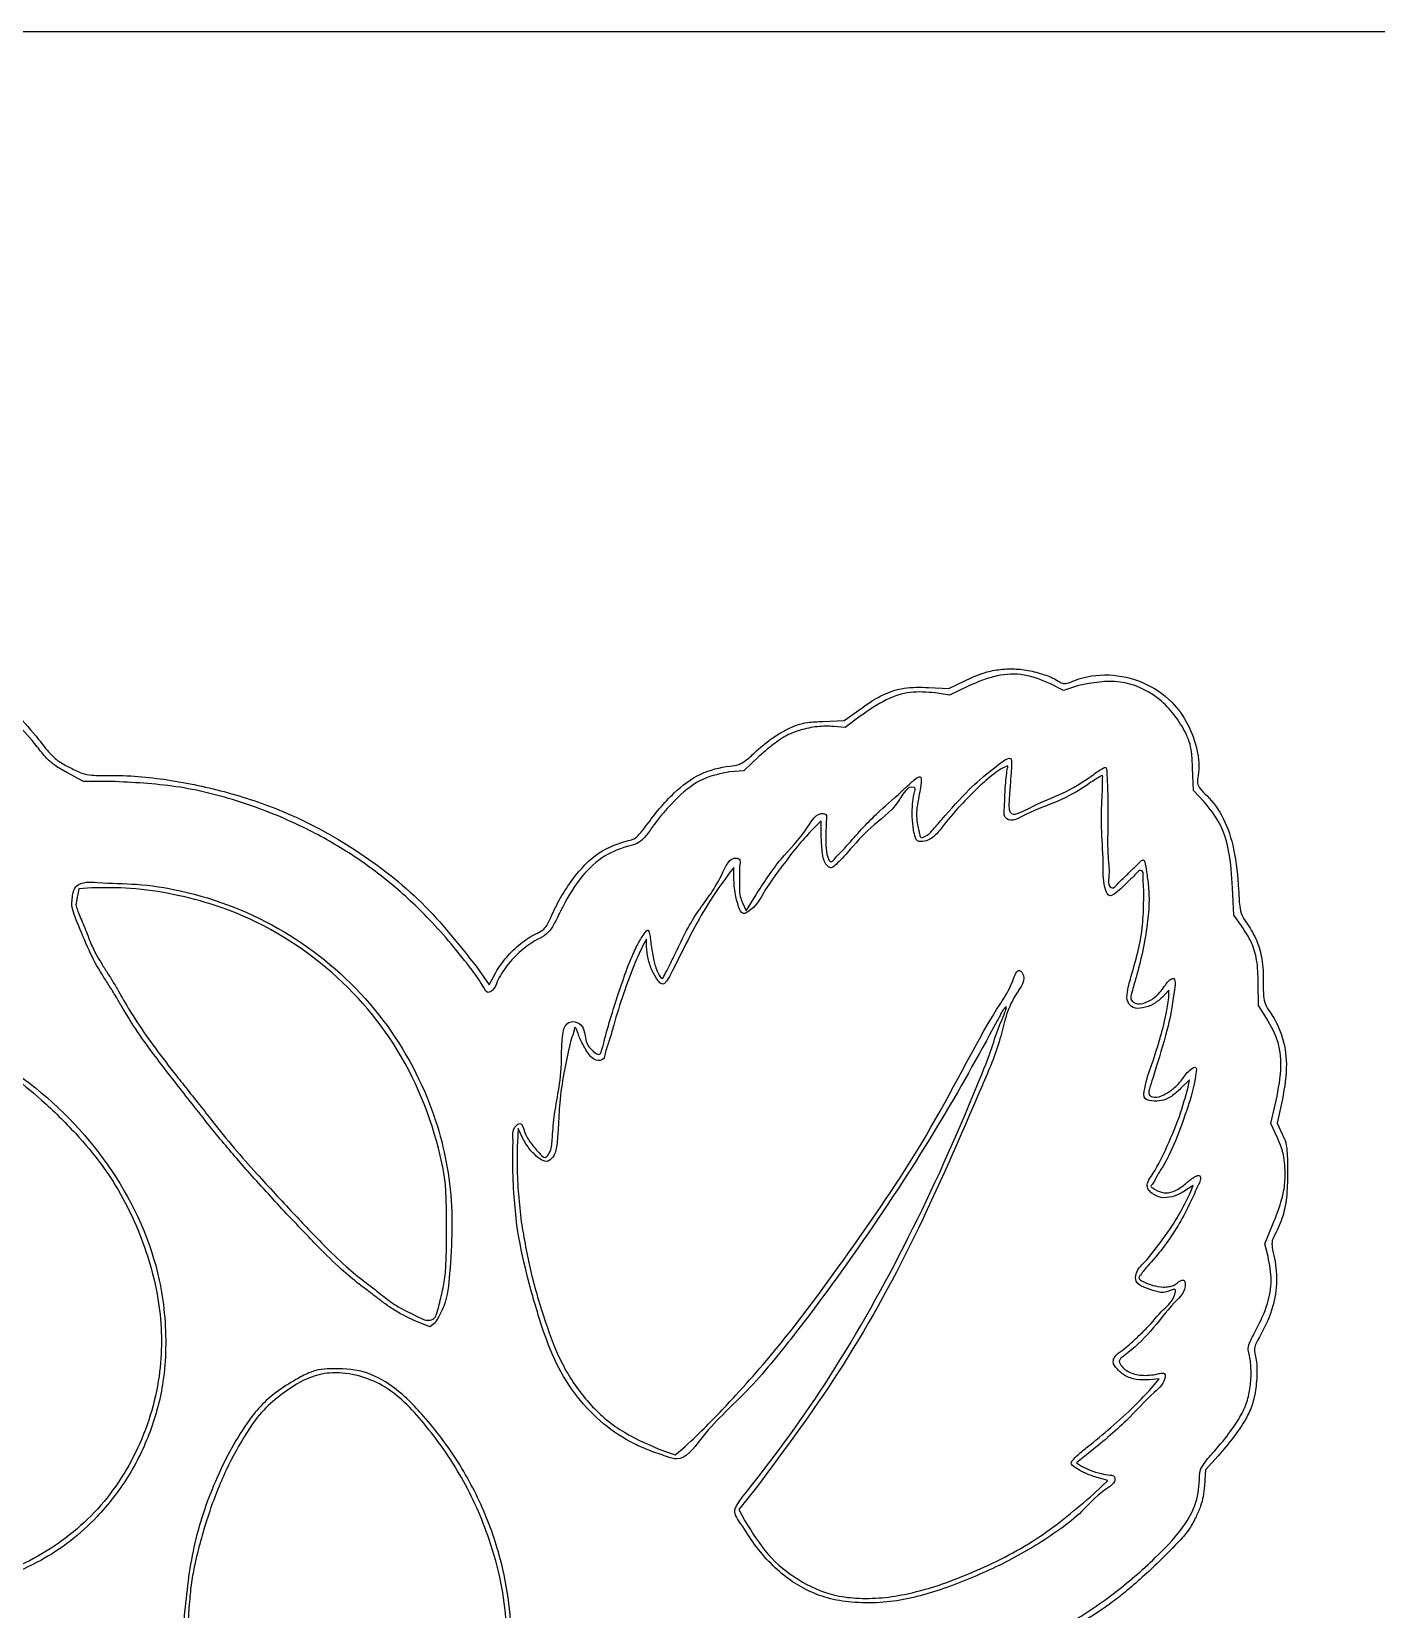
# Model space of a CAD drawing. Extents: x -215 to 205, y 28 to 519.
# Drawn here: x 46.24 to 61.3, y 251.74 to 269.41 of the extents above; entities that cross this region are included whole.
import ezdxf

# ---------------------------------------------------------------- set-up
doc = ezdxf.new("R2010")
doc.units = 0
doc.layers.add('Layer_1', color=7, linetype='CONTINUOUS')

msp = doc.modelspace()

# ---------------------------------------------------------------- linework, layer by layer
at = {"layer": 'Layer_1', "color": 7}
for points in [[(10.049252, 269.411702), (199.938459, 269.411702)], [(56.28239, 262.06778), (56.510798, 262.056209), (56.690895, 262.142479)], [(56.72882, 262.083627), (56.519603, 261.980619), (56.35737, 262.006837)], [(57.964299, 262.090115), (57.797486, 262.0341), (57.64854, 262.109789)], [(55.09875, 261.686402), (55.340064, 261.697155), (55.539462, 261.840366)], [(55.518719, 261.745672), (55.3489, 261.61785), (55.2205, 261.631623)], [(54.388405, 261.296628), (54.214178, 261.134945), (54.060214, 261.122782)], [(59.369119, 260.789514), (59.250842, 260.914307), (59.240908, 261.166425)], [(47.128529, 261.0153), (46.818815, 261.0153), (46.631984, 261.116291)], [(55.082956, 260.387525), (55.082956, 260.574401), (54.991471, 260.485405)], [(54.104613, 259.908046), (54.104613, 260.049984), (54.052893, 259.986854)], [(46.702128, 259.770065), (46.70206, 259.770028)], [(46.911497, 259.823126), (46.765173, 259.810962), (46.75109, 259.732163)], [(54.19944, 259.655189), (54.240636, 259.566874), (54.345467, 259.735123)], [(59.788174, 259.397487), (59.701814, 259.518611), (59.689368, 259.822513)], [(46.795399, 259.465787), (46.795478, 259.465903)], [(53.124461, 259.16791), (53.124461, 259.248253), (53.081115, 259.169482)], [(51.252608, 258.899754), (51.363062, 258.739395), (51.436194, 258.876569)], [(58.977355, 258.613908), (58.977355, 258.677408), (58.903926, 258.599486)], [(60.07124, 258.36555), (59.979978, 258.505619), (59.977014, 258.764488)], [(59.1919, 257.593661), (59.20762, 257.672463), (59.109607, 257.579405)], [(60.191927, 257.024173), (60.118055, 257.1845), (60.167551, 257.394821)], [(60.238445, 257.408554), (60.188656, 257.188497), (60.2463, 257.066661)], [(51.739509, 257.018091), (51.687939, 257.129428), (51.678823, 256.973257)], [(51.631221, 256.997254), (51.630154, 256.997139)], [(59.213104, 256.405767), (59.24815, 256.489726), (59.142334, 256.422594)], [(51.722762, 256.085411), (51.720973, 256.085445)], [(60.087208, 255.695586), (60.051642, 255.83742), (60.140757, 256.057226)], [(50.75719, 254.953731), (50.697985, 254.909496), (50.52224, 254.980477)], [(58.797983, 254.240211), (58.867263, 254.327697), (58.753716, 254.314207)], [(53.263713, 253.540266), (53.447645, 253.476617), (53.529063, 253.541082)], [(58.071777, 253.491033), (57.941532, 253.386261), (57.99755, 253.349583)], [(59.528182, 253.464041), (59.388118, 253.306471), (59.374854, 253.130121)], [(58.13333, 253.036141), (58.2909, 253.188674), (58.18619, 253.215937)], [(54.352777, 253.104947), (54.158253, 252.864906), (54.227013, 252.736173)]]:
    msp.add_lwpolyline(points, dxfattribs=at)
for points, knots in [([(31.382761, 255.432868), (31.507105, 255.723014), (31.759662, 256.312332), (32.232677, 257.151011), (32.637519, 257.727997), (32.893347, 258.082057), (32.981844, 258.228587), (33.166147, 258.620854), (33.511559, 259.246519), (34.157884, 259.99601), (34.864841, 260.578707), (35.584956, 260.976867), (36.260729, 261.256978), (36.784517, 261.373932), (37.136609, 261.446079), (37.338962, 261.512497), (37.639497, 261.627201), (38.024184, 261.772801), (38.479648, 261.919121), (38.858889, 262.023642), (39.129919, 262.087758), (39.289028, 262.144863), (39.568169, 262.377808), (40.064387, 262.715201), (40.824862, 263.058683), (41.429194, 263.23118), (41.86255, 263.284614), (42.186084, 263.288033), (42.618905, 263.282993), (43.043446, 263.27932), (43.382729, 263.263902), (43.771811, 263.164265), (44.288483, 263.005725), (44.916229, 262.704351), (45.404804, 262.384849), (45.781364, 262.061518), (46.061078, 261.784195), (46.28311, 261.533443), (46.424435, 261.343097), (46.541369, 261.232997), (46.668015, 261.171464), (46.78715, 261.105925), (46.935951, 261.078861), (47.257573, 261.090163), (47.772115, 261.044828), (48.441576, 260.903046), (49.176782, 260.6513), (49.932094, 260.23248), (50.672638, 259.641702), (51.060336, 259.145725), (51.252608, 258.899754)], [0, 0, 0, 0, 0.946541, 1.922532, 2.881529, 3.059879, 3.232842, 3.39397, 4.359805, 5.365572, 6.344581, 7.091291, 7.827278, 8.530438, 8.697301, 8.904968, 9.168175, 9.662653, 10.138428, 10.603247, 10.841061, 10.976331, 11.103845, 11.923357, 12.773612, 13.596048, 13.796393, 14.081811, 14.565537, 15.094939, 15.357217, 15.58019, 16.296426, 16.976369, 17.661797, 18.040949, 18.463571, 18.842868, 19.044101, 19.174753, 19.319194, 19.464442, 19.579898, 19.767218, 20.428572, 21.123013, 21.81651, 22.751793, 23.701023, 24.63493, 24.63493, 24.63493, 24.63493]), ([(46.631984, 261.116291), (46.587424, 261.140423), (46.505806, 261.184624), (46.393572, 261.282519), (46.262048, 261.456472), (46.051328, 261.693046), (45.785376, 261.963484), (45.178737, 262.509214), (44.075715, 263.096711), (42.414613, 263.363397), (41.141376, 263.127421), (40.320962, 262.760362), (39.873841, 262.501624), (39.54581, 262.271357), (39.33259, 262.094878), (39.148017, 262.027511), (38.854537, 261.956716), (38.467073, 261.848801), (38.024608, 261.706597), (37.66081, 261.566789), (37.372683, 261.456183), (37.169, 261.390728), (36.60324, 261.27535), (35.679591, 261.006235), (34.535173, 260.28352), (33.82529, 259.535243), (33.435241, 258.9593), (33.249687, 258.6502), (33.132387, 258.395907), (33.043308, 258.203346), (32.966164, 258.070801), (32.720885, 257.727665), (32.316226, 257.159981), (31.839906, 256.32431), (31.583014, 255.737157), (31.45757, 255.450442)], [0, 0, 0, 0, 0.151637, 0.277743, 0.442997, 0.804405, 1.22778, 1.580205, 3.25107, 4.881627, 6.549207, 7.041659, 7.575367, 8.094907, 8.246304, 8.399018, 8.677427, 9.154274, 9.604172, 10.071453, 10.323038, 10.530246, 10.71211, 12.054823, 13.388875, 14.723418, 15.114374, 15.475245, 15.803274, 15.953848, 16.111594, 16.262377, 17.218838, 18.202237, 19.140715, 19.140715, 19.140715, 19.140715]), ([(56.690895, 262.142479), (56.753059, 262.171368), (56.866431, 262.224055), (57.046646, 262.269479), (57.222303, 262.279927), (57.403802, 262.263533), (57.574684, 262.216195), (57.702238, 262.165283), (57.779033, 262.108282), (57.85036, 262.113566), (58.008973, 262.189866), (58.305347, 262.231136), (58.691901, 262.144422), (59.002072, 261.93883), (59.198905, 261.661802), (59.300285, 261.376623), (59.321548, 261.149007), (59.288139, 261.00267), (59.328238, 260.920878), (59.455044, 260.816236), (59.607863, 260.593439), (59.720615, 260.228502), (59.756522, 259.892446), (59.762457, 259.643841), (59.790376, 259.50928), (59.8773, 259.390915), (59.96776, 259.23424), (60.026823, 259.014864), (60.036636, 258.80563), (60.030528, 258.636586), (60.05228, 258.51375), (60.155665, 258.370899), (60.269491, 258.140542), (60.309171, 257.782101), (60.263399, 257.540349), (60.238445, 257.408554)], [0, 0, 0, 0, 0.205279, 0.374379, 0.553946, 0.730728, 0.918878, 1.082742, 1.144581, 1.194466, 1.286763, 1.672577, 2.060773, 2.45517, 2.758074, 3.065297, 3.353058, 3.436555, 3.499869, 3.613267, 3.927097, 4.292359, 4.74932, 4.93544, 5.040416, 5.15382, 5.370363, 5.581264, 5.827696, 5.99562, 6.090048, 6.193853, 6.517598, 6.852183, 7.25322, 7.25322, 7.25322, 7.25322]), ([(57.64854, 262.109789), (57.552455, 262.14945), (57.362349, 262.22792), (57.033496, 262.213683), (56.834612, 262.128786), (56.72882, 262.083627)], [0, 0, 0, 0, 0.308964, 0.611293, 0.954863, 0.954863, 0.954863, 0.954863]), ([(56.35737, 262.006837), (56.264525, 262.014759), (56.076606, 262.030792), (55.783853, 261.931124), (55.612484, 261.811257), (55.518719, 261.745672)], [0, 0, 0, 0, 0.277055, 0.560762, 0.903554, 0.903554, 0.903554, 0.903554]), ([(55.539462, 261.840366), (55.61805, 261.894581), (55.762319, 261.994107), (56.020476, 262.074624), (56.191374, 262.070159), (56.28239, 262.06778)], [0, 0, 0, 0, 0.285299, 0.523742, 0.795417, 0.795417, 0.795417, 0.795417]), ([(59.240908, 261.166425), (59.239322, 261.22604), (59.236692, 261.324873), (59.207458, 261.467415), (59.101995, 261.687554), (58.878274, 261.975259), (58.427388, 262.176592), (58.120048, 262.1192), (57.964299, 262.090115)], [0, 0, 0, 0, 0.17871, 0.296276, 0.433069, 0.907731, 1.361569, 1.827861, 1.827861, 1.827861, 1.827861]), ([(51.436194, 258.876569), (51.474142, 258.934408), (51.553216, 259.054927), (51.707472, 259.200098), (51.848584, 259.295639), (51.959747, 259.3422), (52.018372, 259.408428), (52.102231, 259.614185), (52.267744, 259.909024), (52.5634, 260.226795), (52.827599, 260.33334), (52.992826, 260.369951), (53.058546, 260.436043), (53.193295, 260.617594), (53.394986, 260.872954), (53.715676, 261.116282), (53.9794, 261.18074), (54.158641, 261.197604), (54.259531, 261.261756), (54.352303, 261.354299), (54.464275, 261.44983), (54.57522, 261.529742), (54.692387, 261.595636), (54.806872, 261.651321), (54.946068, 261.681328), (55.041805, 261.68451), (55.09875, 261.686402)], [0, 0, 0, 0, 0.206974, 0.431277, 0.629641, 0.716813, 0.787799, 0.887743, 1.380333, 1.799655, 2.156732, 2.22111, 2.298016, 2.426691, 2.905282, 3.267846, 3.608654, 3.70739, 3.800533, 3.958596, 4.101613, 4.241339, 4.367949, 4.504869, 4.621157, 4.791866, 4.791866, 4.791866, 4.791866]), ([(55.2205, 261.631623), (55.160253, 261.632936), (55.033958, 261.63569), (54.849767, 261.593616), (54.698035, 261.538788), (54.58446, 261.460566), (54.488935, 261.386196), (54.422447, 261.326958), (54.388405, 261.296628)], [0, 0, 0, 0, 0.180124, 0.377591, 0.563317, 0.659503, 0.789816, 0.926544, 0.926544, 0.926544, 0.926544]), ([(54.345467, 259.735123), (54.437571, 259.878604), (54.615279, 260.155441), (54.883032, 260.401762), (55.030911, 260.677637), (55.146628, 260.645585), (55.138377, 260.561776), (55.13391, 260.457176), (55.133865, 260.303436), (55.139135, 260.199583), (55.188128, 260.093641), (55.247376, 260.170205), (55.315693, 260.232335), (55.479267, 260.424422), (55.742095, 260.701725), (55.929508, 260.845709), (56.203089, 261.114026), (56.202598, 261.004206), (56.192375, 260.939965), (56.174546, 260.838854), (56.153491, 260.732776), (56.147116, 260.624529), (56.159826, 260.53901), (56.173227, 260.468025), (56.184634, 260.425746), (56.191495, 260.379574), (56.271916, 260.40456), (56.335665, 260.477168), (56.495974, 260.661058), (56.739093, 260.935621), (56.925663, 261.091852), (57.213736, 261.321519), (57.212985, 261.191504), (57.209412, 261.101152), (57.197005, 260.965108), (57.188498, 260.832001), (57.182235, 260.734935), (57.206573, 260.605182), (57.513681, 260.779175), (57.766491, 260.859241), (58.034474, 261.018619), (58.177867, 261.126985), (58.222783, 261.15355), (58.278263, 261.186998), (58.284077, 261.043187), (58.293432, 260.871388), (58.294649, 260.532038), (58.284416, 260.206915), (58.315419, 259.989028), (58.291208, 259.852127), (58.353666, 259.810507), (58.419649, 259.891425), (58.495202, 259.956061), (58.582967, 260.049723), (58.638691, 260.098116), (58.701963, 260.16051), (58.72398, 260.003137), (58.7455, 259.886898), (58.760094, 259.657663), (58.733331, 259.401682), (58.686813, 259.113292), (58.618735, 258.854237), (58.570195, 258.686302), (58.539677, 258.569994), (58.615868, 258.513043), (58.724897, 258.535615), (58.844806, 258.60844), (58.914588, 258.703647), (58.962313, 258.771677), (58.987256, 258.797949), (59.062373, 258.832341), (59.013959, 258.508803), (58.97557, 258.280913), (58.853698, 257.883225), (58.785737, 257.657432), (58.734549, 257.503986), (58.832359, 257.469532), (58.926202, 257.504131), (59.035504, 257.575072), (59.136322, 257.684246), (59.186593, 257.775451), (59.293234, 257.833365), (59.256438, 257.591396), (59.194588, 257.383864), (59.058649, 256.995826), (58.937732, 256.742103), (58.831193, 256.582365), (58.809421, 256.521339), (58.767409, 256.480248), (58.791193, 256.464069), (58.813456, 256.450565), (58.864239, 256.421719), (58.947681, 256.397025), (59.063741, 256.431422), (59.165566, 256.511651), (59.232681, 256.574266), (59.330577, 256.619752), (59.330953, 256.543016), (59.297737, 256.484167), (59.259091, 256.388359), (59.185449, 256.234818), (59.079757, 256.035362), (58.929407, 255.811168), (58.797069, 255.653107), (58.701009, 255.54742), (58.66563, 255.500013), (58.626325, 255.449262), (58.710995, 255.400072), (58.793171, 255.370979), (58.895773, 255.350967), (58.973204, 255.35679), (59.024734, 255.367689), (59.068761, 255.395522), (59.099232, 255.427813), (59.152473, 255.434173), (59.175825, 255.31024), (58.984713, 255.138455), (58.789683, 254.861428), (58.570967, 254.65502), (58.44188, 254.562438), (58.413788, 254.524851), (58.443895, 254.460478), (58.525819, 254.393201), (58.678839, 254.356776), (58.810987, 254.369308), (58.891388, 254.392864), (58.933094, 254.387535), (58.937866, 254.281958), (58.745634, 254.124326), (58.483556, 253.823565), (58.219718, 253.610502), (58.071777, 253.491033)], [0, 0, 0, 0, 0.499487, 0.963728, 1.199382, 1.228271, 1.280867, 1.406047, 1.577303, 1.709107, 1.772549, 1.819862, 1.931988, 2.084928, 2.561632, 2.973871, 3.154802, 3.187729, 3.261546, 3.360938, 3.490702, 3.587775, 3.683453, 3.750708, 3.800726, 3.822798, 3.872492, 3.979743, 4.144167, 4.591934, 4.994491, 5.180362, 5.22505, 5.329083, 5.470607, 5.627469, 5.727194, 5.771765, 5.984527, 6.398714, 6.787482, 6.865671, 6.927455, 6.96009, 7.019799, 7.221145, 7.609865, 7.966166, 8.199581, 8.298042, 8.328085, 8.393188, 8.546304, 8.666903, 8.756282, 8.795424, 8.877319, 9.056704, 9.258796, 9.522109, 9.841124, 10.134344, 10.310418, 10.396532, 10.447551, 10.563967, 10.702569, 10.865891, 10.912075, 10.950886, 10.976187, 11.132655, 11.514326, 11.992877, 12.219779, 12.317958, 12.374377, 12.48271, 12.611054, 12.766367, 12.9088, 12.962221, 13.030528, 13.419111, 13.818749, 14.180626, 14.290671, 14.370755, 14.40357, 14.416375, 14.446056, 14.486387, 14.589249, 14.69715, 14.836885, 14.959861, 15.018798, 15.067384, 15.127876, 15.236315, 15.369277, 15.642226, 15.911326, 16.176196, 16.264751, 16.332434, 16.365118, 16.430548, 16.546289, 16.666011, 16.728723, 16.780053, 16.821945, 16.881938, 16.915899, 16.951733, 17.196235, 17.613061, 18.006453, 18.068555, 18.102067, 18.132242, 18.264002, 18.411864, 18.593119, 18.648393, 18.673662, 18.699962, 18.919644, 19.362702, 19.928256, 19.928256, 19.928256, 19.928256]), ([(58.903926, 258.599486), (58.870591, 258.570958), (58.805163, 258.514965), (58.690624, 258.476847), (58.579581, 258.468325), (58.498948, 258.549), (58.512498, 258.688821), (58.566267, 258.881582), (58.64051, 259.127819), (58.68669, 259.409743), (58.693943, 259.641529), (58.696665, 259.825463), (58.681447, 259.925779), (58.694587, 260.002016), (58.645167, 260.028794), (58.590151, 259.956421), (58.499933, 259.881501), (58.422124, 259.789467), (58.301874, 259.713183), (58.235719, 259.87219), (58.248604, 260.096125), (58.219127, 260.44141), (58.219752, 260.724725), (58.234578, 260.933367), (58.228997, 261.009058), (58.238376, 261.095998), (58.186521, 261.055726), (58.137403, 261.029621), (57.98294, 260.921014), (57.725915, 260.776853), (57.445435, 260.695229), (57.201191, 260.545311), (57.125079, 260.635757), (57.137344, 260.734096), (57.136963, 260.857611), (57.147132, 260.991563), (57.158052, 261.095299), (57.163472, 261.147346), (57.177898, 261.192074), (57.125447, 261.172266), (57.046291, 261.127734), (56.869004, 260.980579), (56.667204, 260.777813), (56.489069, 260.576375), (56.380382, 260.425101), (56.287963, 260.353357), (56.214726, 260.33986), (56.153184, 260.344897), (56.131295, 260.401995), (56.111406, 260.489088), (56.099175, 260.62526), (56.102423, 260.77168), (56.120298, 260.876181), (56.136104, 260.925859), (56.134884, 260.943241), (56.05079, 260.9778), (55.909557, 260.690799), (55.644828, 260.530145), (55.434522, 260.285461), (55.304128, 260.136846), (55.245728, 260.082701), (55.185388, 260.030975), (55.113192, 260.107094), (55.091816, 260.224979), (55.086242, 260.327244), (55.082956, 260.387525)], [0, 0, 0, 0, 0.130105, 0.255354, 0.360472, 0.441996, 0.560522, 0.752857, 1.054777, 1.326298, 1.606921, 1.753917, 1.868889, 1.927245, 1.95151, 2.01299, 2.146627, 2.325964, 2.407533, 2.474794, 2.745488, 3.136349, 3.478477, 3.623174, 3.726303, 3.765822, 3.796542, 3.867102, 3.962524, 4.34187, 4.731094, 4.948957, 4.982651, 5.061496, 5.22656, 5.361434, 5.468173, 5.523886, 5.545155, 5.570056, 5.639454, 5.872333, 6.208333, 6.521178, 6.671187, 6.768204, 6.860569, 6.894574, 6.937854, 7.02318, 7.174189, 7.339876, 7.465558, 7.485726, 7.500093, 7.510966, 7.73585, 8.175633, 8.555299, 8.672089, 8.762251, 8.807626, 8.879632, 9.00427, 9.183232, 9.183232, 9.183232, 9.183232]), ([(54.060214, 261.122782), (53.958036, 261.103378), (53.739467, 261.061871), (53.441259, 260.819224), (53.237119, 260.575914), (53.106728, 260.383503), (53.013963, 260.309429), (52.842619, 260.272946), (52.605516, 260.169934), (52.351073, 259.91003), (52.192377, 259.632217), (52.091214, 259.412626), (52.005118, 259.295179), (51.867066, 259.232414), (51.713041, 259.119659), (51.562135, 258.960965), (51.45913, 258.805015), (51.424214, 258.688137), (51.341762, 258.635743), (51.270811, 258.767835), (51.151713, 258.932741), (50.939329, 259.198608), (50.645727, 259.52994), (50.266693, 259.880429), (49.795248, 260.226307), (49.235406, 260.538355), (48.589085, 260.797761), (47.86261, 260.980076), (47.371749, 261.00363), (47.128529, 261.0153)], [0, 0, 0, 0, 0.307758, 0.658321, 1.119539, 1.26365, 1.353289, 1.466749, 1.781846, 2.115465, 2.537069, 2.735199, 2.843944, 2.962784, 3.181296, 3.414269, 3.618829, 3.729778, 3.785818, 3.852168, 4.093256, 4.468598, 4.836341, 5.432779, 6.008406, 6.588022, 7.350388, 8.092637, 8.821635, 8.821635, 8.821635, 8.821635]), ([(59.689368, 259.822513), (59.68065, 259.961711), (59.66521, 260.208233), (59.565958, 260.549191), (59.433147, 260.711341), (59.369119, 260.789514)], [0, 0, 0, 0, 0.418646, 0.741427, 1.041895, 1.041895, 1.041895, 1.041895]), ([(54.991471, 260.485405), (54.938866, 260.428974), (54.816971, 260.298214), (54.643447, 260.064661), (54.454048, 259.815665), (54.360227, 259.619449), (54.187958, 259.500869), (54.148113, 259.639173), (54.123596, 259.728459), (54.109236, 259.818135), (54.106114, 259.878852), (54.104613, 259.908046)], [0, 0, 0, 0, 0.231005, 0.535275, 0.878167, 1.143339, 1.241284, 1.36635, 1.448597, 1.543682, 1.631746, 1.631746, 1.631746, 1.631746]), ([(51.630154, 256.997139), (51.625845, 257.053898), (51.620118, 257.129349), (51.72946, 257.214586), (51.760172, 257.061907), (51.829589, 256.965011), (51.900621, 256.878711), (51.98839, 256.779294), (52.061252, 256.884395), (52.070591, 257.032382), (52.097801, 257.401836), (52.200898, 257.73485), (52.158963, 258.386885), (52.433621, 258.287947), (52.429947, 258.115946), (52.493339, 258.01634), (52.598729, 257.940418), (52.621737, 257.996828), (52.635801, 258.041808), (52.667553, 258.177332), (52.734987, 258.411535), (52.838802, 258.723833), (52.931158, 258.989932), (53.025263, 259.190329), (53.072961, 259.27248), (53.14191, 259.370672), (53.161711, 259.310514), (53.169142, 259.25725), (53.179308, 259.149537), (53.204849, 259.008859), (53.233361, 258.909086), (53.296342, 258.78293), (53.338256, 258.870874), (53.380951, 258.945518), (53.494093, 259.190695), (53.675104, 259.559498), (53.92443, 259.833686), (54.060202, 260.189176), (54.178393, 260.141877), (54.164667, 260.054259), (54.169772, 259.954236), (54.162403, 259.831522), (54.170052, 259.730432), (54.190257, 259.6787), (54.19944, 259.655189)], [0, 0, 0, 0, 0.161897, 0.215211, 0.330608, 0.465616, 0.610922, 0.697615, 0.762965, 0.914662, 1.169638, 1.821417, 2.263454, 2.365203, 2.540567, 2.692816, 2.774741, 2.800737, 2.854029, 2.923345, 3.212754, 3.590979, 3.90108, 4.079069, 4.210555, 4.274092, 4.300185, 4.363467, 4.451237, 4.619628, 4.76892, 4.845077, 4.888139, 4.993312, 5.138191, 5.67594, 6.177727, 6.439075, 6.462903, 6.52231, 6.655542, 6.792033, 6.882428, 6.957731, 6.957731, 6.957731, 6.957731]), ([(46.70206, 259.770028), (46.70468, 259.779521), (46.709969, 259.798679), (46.723234, 259.823849), (46.78817, 259.899164), (47.059313, 259.872791), (47.426627, 259.874287), (48.159306, 259.761403), (49.099984, 259.38909), (50.075107, 258.573655), (50.605116, 257.701844), (50.839174, 256.995366), (50.932075, 256.503843), (50.954332, 256.006188), (50.925233, 255.550776), (50.893689, 255.182457), (50.793557, 255.01467), (50.75719, 254.953731)], [0, 0, 0, 0, 0.029478, 0.05949, 0.084663, 0.323111, 0.759122, 1.255954, 2.50559, 3.7589, 4.999015, 5.509337, 5.986302, 6.495683, 6.995862, 7.365817, 7.576816, 7.576816, 7.576816, 7.576816]), ([(54.052893, 259.986854), (53.989871, 259.901368), (53.848296, 259.709331), (53.657353, 259.377983), (53.51527, 259.095921), (53.421663, 258.902984), (53.377611, 258.822525), (53.34578, 258.772403), (53.315425, 258.740118), (53.275435, 258.75638), (53.235172, 258.809123), (53.181327, 258.90137), (53.139451, 259.029306), (53.12934, 259.122801), (53.124461, 259.16791)], [0, 0, 0, 0, 0.318397, 0.715251, 1.145679, 1.264054, 1.361175, 1.416394, 1.450363, 1.476578, 1.531321, 1.649413, 1.795187, 1.931091, 1.931091, 1.931091, 1.931091]), ([(50.52224, 254.980477), (50.484457, 254.99768), (50.403946, 255.034337), (50.289396, 255.101851), (50.180306, 255.177383), (50.080742, 255.25536), (49.990333, 255.323865), (49.863012, 255.418092), (49.6804, 255.571878), (49.413377, 255.837493), (49.073795, 256.196874), (48.703872, 256.595623), (48.326444, 257.036079), (47.977073, 257.478603), (47.65729, 257.889036), (47.412623, 258.22023), (47.274735, 258.447755), (47.180289, 258.611241), (47.107785, 258.729652), (46.996645, 258.89681), (46.869529, 259.134421), (46.765907, 259.40401), (46.681102, 259.598071), (46.693198, 259.697062), (46.696481, 259.734513), (46.700364, 259.758962), (46.702128, 259.770065)], [0, 0, 0, 0, 0.124481, 0.26525, 0.398148, 0.522309, 0.644567, 0.738447, 0.997475, 1.359798, 1.867658, 2.480917, 2.991286, 3.60733, 4.172039, 4.552565, 4.841511, 4.969514, 5.119062, 5.257845, 5.572095, 5.920865, 6.139099, 6.177786, 6.218303, 6.25201, 6.25201, 6.25201, 6.25201]), ([(46.75109, 259.732163), (46.748502, 259.718075), (46.743769, 259.692315), (46.73925, 259.659822), (46.731753, 259.631226), (46.744777, 259.593358), (46.764992, 259.537762), (46.784399, 259.491825), (46.795399, 259.465787)], [0, 0, 0, 0, 0.042911, 0.078463, 0.098965, 0.129771, 0.194358, 0.27887, 0.27887, 0.27887, 0.27887]), ([(46.795478, 259.465903), (46.808037, 259.435904), (46.833322, 259.375507), (46.868098, 259.2906), (46.897833, 259.207653), (46.937974, 259.121365), (46.991902, 259.023953), (47.058672, 258.916046), (47.12961, 258.804799), (47.194334, 258.697477), (47.277466, 258.546331), (47.405342, 258.335), (47.599626, 258.057498), (47.791846, 257.804054), (47.968546, 257.583015), (48.114108, 257.399019), (48.295169, 257.17051), (48.503982, 256.907901), (48.807526, 256.567133), (49.143356, 256.207631), (49.473124, 255.85823), (49.738674, 255.597127), (49.923394, 255.447345), (50.047485, 255.353813), (50.123412, 255.294626), (50.226003, 255.209472), (50.368887, 255.113782), (50.532977, 255.038802), (50.660087, 254.969051), (50.761799, 255.000052), (50.794747, 255.123395), (50.832784, 255.270832), (50.872064, 255.46705), (50.885189, 255.711631), (50.88446, 256.006416), (50.885111, 256.302012), (50.871633, 256.549869), (50.761119, 257.125449), (50.413822, 258.031862), (49.513225, 259.049211), (48.579006, 259.563742), (47.830778, 259.75638), (47.366464, 259.828633), (47.055959, 259.824874), (46.911497, 259.823126)], [0, 0, 0, 0, 0.097565, 0.196434, 0.275228, 0.361772, 0.481574, 0.609062, 0.742395, 0.877408, 0.984938, 1.259866, 1.617911, 2.00064, 2.213991, 2.466855, 2.70447, 3.088676, 3.4731, 4.073095, 4.564533, 4.914606, 5.189231, 5.277143, 5.380849, 5.477908, 5.677519, 5.89127, 6.029933, 6.087603, 6.1814, 6.376284, 6.564717, 6.773984, 7.111634, 7.448377, 7.661259, 7.854613, 9.205056, 10.509935, 11.854706, 12.328088, 12.825574, 13.258399, 13.258399, 13.258399, 13.258399]), ([(59.977014, 258.764488), (59.974856, 258.848429), (59.970965, 258.999751), (59.908552, 259.21916), (59.829447, 259.336344), (59.788174, 259.397487)], [0, 0, 0, 0, 0.25136, 0.453131, 0.673263, 0.673263, 0.673263, 0.673263]), ([(53.081115, 259.169482), (53.047194, 259.097117), (52.965982, 258.92386), (52.862675, 258.626229), (52.771538, 258.344564), (52.711933, 258.115724), (52.664906, 257.998523), (52.651735, 257.892487), (52.530346, 257.882776), (52.446239, 258.00508), (52.385817, 258.114229), (52.353336, 258.208755), (52.342058, 258.241857), (52.319966, 258.275002), (52.31086, 258.200016), (52.286746, 258.148826), (52.244198, 257.975368), (52.194434, 257.739875), (52.149987, 257.433618), (52.137999, 257.164335), (52.125883, 256.959263), (52.098931, 256.822689), (52.007142, 256.738591), (51.902879, 256.807105), (51.812918, 256.890799), (51.764526, 256.974711), (51.739509, 257.018091)], [0, 0, 0, 0, 0.239682, 0.573842, 0.942719, 1.13226, 1.273921, 1.337092, 1.417058, 1.559323, 1.745479, 1.806391, 1.848595, 1.863636, 1.898946, 1.981678, 2.093885, 2.395963, 2.729173, 3.011591, 3.206191, 3.345135, 3.426174, 3.524759, 3.662908, 3.810767, 3.810767, 3.810767, 3.810767]), ([(53.529063, 253.541082), (53.610258, 253.617211), (53.816084, 253.810197), (54.114556, 254.129143), (54.682252, 254.759374), (55.419159, 255.770714), (56.315554, 257.061879), (56.8907, 258.245378), (57.202406, 258.696035), (57.279334, 258.931235), (57.397509, 258.808717), (57.163641, 258.530696), (57.105875, 258.121032), (56.705972, 257.19665), (56.167336, 255.935719), (55.327134, 254.414872), (54.666979, 253.52736), (54.352777, 253.104947)], [0, 0, 0, 0, 0.333851, 0.846309, 1.309445, 2.879982, 4.563569, 6.158959, 6.443886, 6.581791, 6.618261, 6.878001, 7.399356, 7.962908, 9.824565, 11.563123, 13.142117, 13.142117, 13.142117, 13.142117]), ([(40.740415, 256.18674), (40.827849, 256.488307), (41.001428, 257.086987), (41.613234, 257.816776), (42.381664, 258.301521), (43.249536, 258.509596), (44.122336, 258.51787), (45.161904, 258.294398), (46.247829, 257.702687), (47.193999, 256.700556), (47.62665, 255.748507), (47.732211, 255.05535), (47.746273, 254.673942), (47.713426, 254.225225), (47.582422, 253.733672), (47.332355, 253.217452), (47.014439, 252.811334), (46.679135, 252.502704), (46.333447, 252.277294), (45.952601, 252.108868), (45.564167, 251.97165), (45.160427, 251.898159), (44.752128, 251.884838), (44.327568, 251.911023), (43.924611, 251.965077), (43.270943, 252.111052), (42.427655, 252.547403), (41.522997, 253.349112), (41.046718, 254.103804), (40.853863, 254.611166), (40.78825, 254.83708), (40.726645, 255.103599), (40.696437, 255.439288), (40.694125, 255.812922), (40.726565, 256.067638), (40.741733, 256.186735)], [0, 0, 0, 0, 0.933241, 1.852704, 2.782838, 3.614054, 4.49643, 5.381769, 6.77882, 8.1321, 9.457872, 9.83205, 10.231331, 10.60048, 11.178261, 11.745404, 12.31031, 12.71438, 13.108036, 13.542085, 13.961005, 14.341127, 14.767918, 15.183347, 15.616165, 15.986479, 17.188694, 18.410088, 19.582243, 19.816887, 20.037275, 20.287589, 20.636198, 21.045962, 21.405802, 21.405802, 21.405802, 21.405802]), ([(57.99755, 253.349583), (58.029427, 253.333545), (58.099779, 253.298149), (58.208012, 253.264913), (58.293436, 253.250677), (58.343478, 253.247133), (58.365034, 253.23658), (58.39038, 253.163134), (58.177588, 253.044725), (58.02112, 252.84318), (57.668467, 252.569468), (57.219305, 252.295505), (56.64387, 252.03867), (56.147612, 251.870063), (55.735319, 251.813655), (55.436151, 251.817225), (55.156612, 251.861046), (54.918443, 251.956552), (54.704177, 252.086043), (54.509478, 252.258125), (54.328408, 252.469228), (54.212383, 252.666147), (54.094356, 252.820804), (54.140069, 252.918736), (54.187786, 252.988816), (54.55897, 253.450728), (55.238968, 254.384316), (56.104331, 255.946488), (56.637711, 257.128416), (57.001855, 258.039499), (57.046306, 258.211271), (57.180462, 258.524491), (57.117607, 258.459265), (57.092515, 258.40779), (56.853689, 257.965696), (56.376722, 257.111017), (55.595949, 255.918445), (54.872604, 254.922771), (54.245035, 254.158643), (53.813978, 253.787186), (53.5432, 253.388497), (53.321181, 253.466644), (53.165601, 253.518764), (52.919498, 253.624121), (52.632956, 253.81314), (52.336525, 254.121573), (52.099689, 254.500689), (51.928356, 254.97109), (51.782113, 255.48848), (51.675815, 255.966668), (51.640762, 256.380982), (51.622615, 256.698341), (51.628679, 256.90899), (51.631221, 256.997254)], [0, 0, 0, 0, 0.106914, 0.235962, 0.338038, 0.365419, 0.387166, 0.404764, 0.583834, 0.930701, 1.261254, 1.881337, 2.521631, 3.144299, 3.446159, 3.765318, 4.039203, 4.289603, 4.530208, 4.78614, 5.069204, 5.347016, 5.515063, 5.56602, 5.657241, 5.772263, 7.337832, 9.13671, 11.036784, 11.458924, 11.797197, 11.939833, 11.963944, 12.028988, 12.121694, 13.450141, 14.992966, 16.372247, 17.175826, 17.886503, 18.227545, 18.348834, 18.544382, 18.732662, 19.145931, 19.566137, 20.006415, 20.476432, 21.062279, 21.620564, 21.94149, 22.30865, 22.573451, 22.573451, 22.573451, 22.573451]), ([(59.109607, 257.579405), (59.076121, 257.547214), (59.019275, 257.492568), (58.914524, 257.438963), (58.817884, 257.433583), (58.684405, 257.443552), (58.712403, 257.651079), (58.792725, 257.853665), (58.879398, 258.145921), (58.949457, 258.398699), (58.969501, 258.553322), (58.977355, 258.613908)], [0, 0, 0, 0, 0.13942, 0.236676, 0.3403, 0.443656, 0.56099, 0.842127, 1.166132, 1.450027, 1.632932, 1.632932, 1.632932, 1.632932]), ([(40.786725, 255.104901), (40.849097, 254.85836), (40.974922, 254.361007), (41.369991, 253.679668), (41.915648, 253.065081), (42.570972, 252.542038), (43.33345, 252.157799), (44.115453, 251.974242), (44.867156, 251.912363), (45.571589, 252.015859), (46.271659, 252.283385), (46.942596, 252.759534), (47.445778, 253.490043), (47.70393, 254.313843), (47.698537, 255.164448), (47.470447, 255.972161), (47.124633, 256.619159), (46.719082, 257.095302), (46.374973, 257.434344), (45.982249, 257.757705), (45.529891, 258.007362), (45.044864, 258.224409), (44.624401, 258.358212), (44.281244, 258.420528), (43.996538, 258.446819), (43.4249, 258.462788), (42.586965, 258.341026), (41.631604, 257.787857), (41.06467, 257.051546), (40.809602, 256.330329), (40.718775, 255.719111), (40.764215, 255.308372), (40.786725, 255.104901)], [0, 0, 0, 0, 0.759933, 1.533026, 2.33357, 3.215864, 4.032907, 4.87257, 5.610402, 6.283586, 6.989614, 7.843157, 8.708148, 9.603668, 10.391151, 11.225185, 12.099869, 12.567449, 13.096805, 13.548344, 14.088413, 14.640273, 15.141752, 15.407057, 15.685223, 15.998471, 17.123376, 18.171688, 19.232756, 19.831, 20.454501, 21.066579, 21.066579, 21.066579, 21.066579]), ([(60.167551, 257.394821), (60.194714, 257.523918), (60.243081, 257.753789), (60.220747, 258.097642), (60.120642, 258.277024), (60.07124, 258.36555)], [0, 0, 0, 0, 0.395561, 0.704336, 1.005193, 1.005193, 1.005193, 1.005193]), ([(59.142334, 256.422594), (59.100467, 256.400128), (59.022712, 256.358404), (58.892672, 256.347808), (58.798144, 256.390217), (58.734501, 256.448084), (58.731272, 256.527181), (58.827152, 256.660998), (58.949398, 256.907275), (59.094177, 257.241767), (59.161292, 257.483443), (59.1919, 257.593661)], [0, 0, 0, 0, 0.141736, 0.263234, 0.374368, 0.447122, 0.506191, 0.592507, 0.928456, 1.337534, 1.680511, 1.680511, 1.680511, 1.680511]), ([(60.2463, 257.066661), (60.261028, 257.034286), (60.292707, 256.964647), (60.304673, 256.814319), (60.303914, 256.610031), (60.30278, 256.374805), (60.257188, 256.140666), (60.187854, 255.986536), (60.128204, 255.875992), (60.13197, 255.781083), (60.173864, 255.623617), (60.196434, 255.382509), (60.134458, 255.080079), (60.032568, 254.861306), (59.947341, 254.723302), (59.929761, 254.646699), (59.958314, 254.544769), (59.96669, 254.39155), (59.950571, 254.201376), (59.909277, 254.012561), (59.817683, 253.837573), (59.691781, 253.654293), (59.585928, 253.531194), (59.528182, 253.464041)], [0, 0, 0, 0, 0.105958, 0.22791, 0.446657, 0.721276, 0.931821, 1.155218, 1.2299, 1.301064, 1.431913, 1.72121, 2.016249, 2.347337, 2.440362, 2.501511, 2.576071, 2.752234, 2.960255, 3.147597, 3.327291, 3.548464, 3.813946, 3.813946, 3.813946, 3.813946]), ([(51.678823, 256.973257), (51.676556, 256.883387), (51.671673, 256.689762), (51.687593, 256.393192), (51.711068, 256.187753), (51.722762, 256.085411)], [0, 0, 0, 0, 0.269625, 0.580909, 0.889914, 0.889914, 0.889914, 0.889914]), ([(60.140757, 256.057226), (60.17331, 256.139094), (60.230282, 256.282374), (60.279814, 256.496261), (60.279298, 256.666787), (60.266987, 256.80541), (60.238929, 256.917997), (60.208235, 256.987332), (60.191927, 257.024173)], [0, 0, 0, 0, 0.264181, 0.462354, 0.653915, 0.772935, 0.879389, 1.000081, 1.000081, 1.000081, 1.000081]), ([(58.753716, 254.314207), (58.705958, 254.313189), (58.61282, 254.311202), (58.482706, 254.355425), (58.399369, 254.428486), (58.341977, 254.505588), (58.373124, 254.593374), (58.452878, 254.640259), (58.538291, 254.715357), (58.630394, 254.799394), (58.763864, 254.924686), (58.895616, 255.097006), (59.029885, 255.200687), (59.063901, 255.356399), (58.931523, 255.27363), (58.827291, 255.308833), (58.711222, 255.342101), (58.598015, 255.397983), (58.60457, 255.534802), (58.750424, 255.673076), (58.910165, 255.890694), (59.08818, 256.1467), (59.173781, 256.32422), (59.213104, 256.405767)], [0, 0, 0, 0, 0.142902, 0.278683, 0.397187, 0.480002, 0.5405, 0.649964, 0.749001, 0.883048, 1.023246, 1.299913, 1.515033, 1.564722, 1.666393, 1.790779, 1.917583, 2.03553, 2.120535, 2.278468, 2.618585, 2.937907, 3.20923, 3.20923, 3.20923, 3.20923]), ([(51.720973, 256.085445), (51.753711, 255.898173), (51.8203, 255.517255), (51.979286, 254.985906), (52.164399, 254.48776), (52.441701, 254.071528), (52.812094, 253.736188), (53.112963, 253.605665), (53.263713, 253.540266)], [0, 0, 0, 0, 0.569798, 1.158988, 1.662263, 2.15763, 2.645823, 3.136065, 3.136065, 3.136065, 3.136065]), ([(60.086934, 246.659333), (60.104661, 246.748742), (60.139609, 246.925007), (60.086038, 247.211486), (59.980155, 247.433162), (59.894512, 247.59117), (59.858153, 247.684536), (59.883485, 247.784984), (59.901515, 247.920447), (59.89334, 248.094607), (59.862513, 248.273483), (59.783497, 248.450131), (59.653596, 248.642445), (59.512303, 248.805992), (59.398922, 248.940472), (59.343925, 249.013402), (59.315477, 249.069144), (59.327446, 249.118909), (59.318979, 249.18068), (59.30709, 249.307013), (59.262073, 249.491292), (59.122352, 249.721345), (58.84741, 250.020837), (58.444156, 250.385365), (57.899164, 250.76247), (57.482842, 250.979992), (57.205397, 251.100753), (57.145721, 251.139286), (57.075681, 251.169478), (57.1196, 251.208851), (57.168734, 251.235483), (57.418373, 251.354908), (57.826127, 251.550853), (58.358229, 251.906971), (58.782993, 252.274675), (59.099616, 252.599227), (59.283413, 252.896223), (59.319263, 253.12968), (59.318342, 253.295045), (59.384912, 253.405702), (59.511582, 253.542), (59.65651, 253.71885), (59.784422, 253.908292), (59.862519, 254.083662), (59.893291, 254.261765), (59.901463, 254.435938), (59.883397, 254.571402), (59.857992, 254.671832), (59.894304, 254.765234), (59.980135, 254.923053), (60.085694, 255.14469), (60.139526, 255.430587), (60.104799, 255.606488), (60.087208, 255.695586)], [0, 0, 0, 0, 0.271223, 0.534704, 0.856714, 1.002097, 1.080385, 1.145856, 1.305195, 1.492305, 1.665651, 1.846792, 2.067737, 2.359624, 2.495837, 2.593099, 2.637578, 2.674533, 2.741145, 2.823486, 3.056012, 3.301878, 3.62195, 4.272907, 4.931687, 5.592341, 5.712084, 5.802404, 5.844465, 5.87363, 5.939916, 6.031054, 6.682365, 7.316567, 7.9373, 8.366408, 8.675598, 8.963929, 9.066018, 9.161873, 9.339905, 9.627169, 9.845602, 10.02451, 10.197867, 10.384974, 10.544313, 10.609796, 10.688071, 10.833483, 11.155218, 11.418484, 11.688715, 11.688715, 11.688715, 11.688715]), ([(47.946747, 251.673234), (47.973567, 251.931426), (48.027083, 252.446642), (48.273966, 253.175578), (48.547239, 253.699104), (48.79623, 254.023648), (48.981718, 254.188506), (49.16983, 254.301466), (49.324608, 254.388865), (49.454246, 254.431895), (49.65972, 254.442966), (49.955852, 254.434217), (50.322384, 254.232615), (50.671961, 253.875678), (51.032886, 253.399421), (51.332384, 252.818993), (51.574919, 252.077247), (51.651618, 251.170139), (51.465195, 250.147587), (51.125094, 249.437251), (50.821868, 249.005536), (50.644877, 248.792038), (50.425824, 248.565879), (50.182133, 248.345342), (49.879899, 248.185083), (49.605393, 248.143062), (49.369069, 248.140652), (49.166912, 248.209879), (48.964434, 248.346524), (48.746743, 248.512619), (48.55093, 248.749095), (48.388035, 249.057069), (48.227136, 249.373334), (48.101941, 249.704869), (48.060669, 249.948892), (48.027234, 250.13411), (48.005605, 250.246794), (47.96417, 250.423738), (47.940494, 250.723065), (47.929767, 251.162431), (47.940894, 251.497165), (47.946747, 251.673234)], [0, 0, 0, 0, 0.776585, 1.549651, 2.292939, 2.537375, 2.772835, 3.032146, 3.19436, 3.305352, 3.437846, 3.80978, 4.175499, 4.657554, 5.302524, 5.961653, 6.60718, 7.633807, 8.655441, 9.691949, 9.965044, 10.237461, 10.52274, 10.909611, 11.219464, 11.532259, 11.734064, 11.922289, 12.162053, 12.464541, 12.740896, 13.074731, 13.507175, 13.805982, 14.133058, 14.247186, 14.370835, 14.477239, 14.791981, 15.268055, 15.796345, 15.796345, 15.796345, 15.796345]), ([(48.012322, 250.480139), (48.017127, 250.454385), (48.028478, 250.393556), (48.047175, 250.29601), (48.068646, 250.185941), (48.090884, 250.071821), (48.112053, 249.963044), (48.136869, 249.826886), (48.177508, 249.653741), (48.276896, 249.412894), (48.41461, 249.132319), (48.55949, 248.845712), (48.732782, 248.605173), (48.938135, 248.437338), (49.133312, 248.294288), (49.337436, 248.204252), (49.567037, 248.190954), (49.830235, 248.226911), (50.119452, 248.371024), (50.458119, 248.662501), (50.833056, 249.08959), (51.184704, 249.665183), (51.375529, 250.170298), (51.481467, 250.554486), (51.527392, 250.827128), (51.556255, 251.169029), (51.567181, 251.584746), (51.501446, 252.060832), (51.349526, 252.61519), (51.07533, 253.229221), (50.668443, 253.808071), (50.279341, 254.219226), (49.900991, 254.370553), (49.626809, 254.409326), (49.324425, 254.34927), (49.072353, 254.182), (48.820321, 253.979881), (48.614207, 253.681976), (48.401089, 253.295553), (48.209976, 252.804539), (48.093134, 252.38899), (48.029862, 252.070094), (48.004872, 251.848066), (47.986753, 251.544684), (47.980285, 251.174172), (47.9811, 250.798156), (48.003491, 250.570848), (48.012426, 250.480139)], [0, 0, 0, 0, 0.078595, 0.185637, 0.297965, 0.415023, 0.534447, 0.630384, 0.830342, 1.066458, 1.409797, 1.768412, 2.029354, 2.29139, 2.559507, 2.755213, 2.949673, 3.241374, 3.542906, 3.903669, 4.576289, 5.240286, 5.91564, 6.188641, 6.43498, 6.743691, 7.217763, 7.679155, 8.179493, 8.939347, 9.678988, 10.307344, 10.590268, 10.886389, 11.126013, 11.497263, 11.779878, 12.091104, 12.573902, 13.103638, 13.667011, 13.866971, 14.078278, 14.336688, 14.778481, 15.190087, 15.463411, 15.463411, 15.463411, 15.463411]), ([(58.18619, 253.215937), (58.138446, 253.231492), (58.047762, 253.261037), (57.957621, 253.312902), (57.861929, 253.375567), (57.924665, 253.441893), (57.990121, 253.504328), (58.148774, 253.630803), (58.363263, 253.810692), (58.601952, 254.026935), (58.740303, 254.177458), (58.797983, 254.240211)], [0, 0, 0, 0, 0.146482, 0.278223, 0.353526, 0.401464, 0.506068, 0.64754, 0.996561, 1.354216, 1.609936, 1.609936, 1.609936, 1.609936]), ([(54.227013, 252.736173), (54.308827, 252.603993), (54.467469, 252.347687), (54.814949, 252.062811), (55.159581, 251.906281), (55.483525, 251.863391), (55.76343, 251.868468), (56.223069, 251.943384), (56.82412, 252.163626), (57.536497, 252.527904), (57.937898, 252.86972), (58.13333, 253.036141)], [0, 0, 0, 0, 0.463502, 0.898767, 1.326977, 1.579975, 1.87307, 2.164096, 2.972971, 3.781967, 4.549581, 4.549581, 4.549581, 4.549581]), ([(59.374854, 253.130121), (59.37115, 253.089268), (59.364102, 253.011515), (59.331341, 252.893956), (59.278452, 252.774501), (59.207198, 252.638537), (59.070316, 252.482065), (58.899165, 252.310667), (58.703129, 252.124781), (58.521754, 251.96578), (58.303524, 251.790479), (58.028926, 251.614934), (57.709837, 251.425709), (57.467471, 251.302126), (57.310019, 251.232467), (57.260378, 251.206449), (57.202433, 251.175078), (57.31184, 251.137569), (57.390248, 251.081222), (57.677304, 250.950466), (58.042046, 250.748399), (58.500916, 250.426105), (58.870631, 250.088976), (59.162097, 249.788544), (59.338175, 249.506493), (59.363144, 249.314642), (59.375373, 249.220686)], [0, 0, 0, 0, 0.122852, 0.233817, 0.364082, 0.514586, 0.691995, 0.984223, 1.242194, 1.502, 1.707818, 2.081071, 2.479478, 2.815312, 2.909977, 2.978743, 3.007159, 3.061134, 3.196036, 3.382678, 3.947269, 4.484753, 5.047762, 5.448168, 5.741216, 6.022476, 6.022476, 6.022476, 6.022476])]:
    msp.add_open_spline(points, degree=3, knots=knots, dxfattribs=at)

doc.saveas('drawing.dxf')
